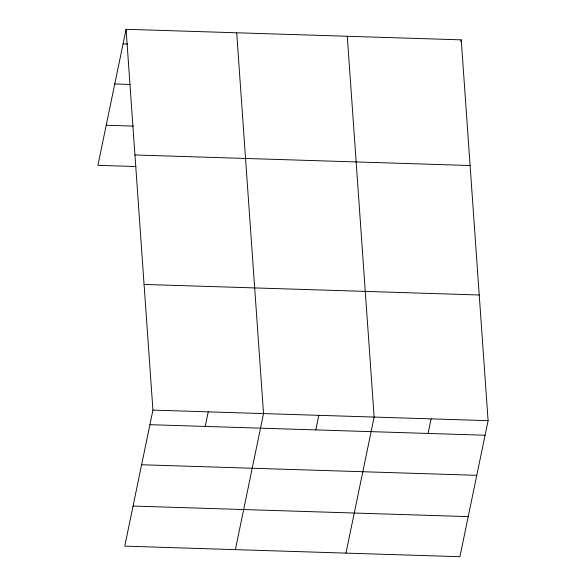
<?xml version="1.0" encoding="UTF-8"?>
<svg xmlns="http://www.w3.org/2000/svg" width="586" height="586" viewBox="0 0 586 586"><rect width="100%" height="100%" fill="white"/><g stroke="black" fill="none" stroke-linecap="round" stroke-linejoin="round"><path stroke-width="0.88" d="M126.078 29.3L152.931 410.105L124.759 546.145L459.922 556.7L488.094 420.66L461.241 39.855L126.078 29.3L97.906 165.34L135.981 166.541M205.217 426.425L208.235 411.848M235.367 549.631L263.539 413.591L236.685 32.787M315.817 429.904L318.835 415.328M345.967 553.111L374.139 417.071L347.286 36.266M460.882 41.569L461.241 39.855M428.095 433.442L431.113 418.865M123.06 43.877L127.594 44.016M114.761 83.959L130.173 84.443M106.213 125.258L133.41 126.115M134.941 154.968L470.097 165.523M144.075 284.437L479.231 294.992M152.931 410.105L488.094 420.66M149.913 424.682L485.076 435.237M141.614 464.764L476.77 475.319M133.059 506.062L468.221 516.618"/></g></svg>
